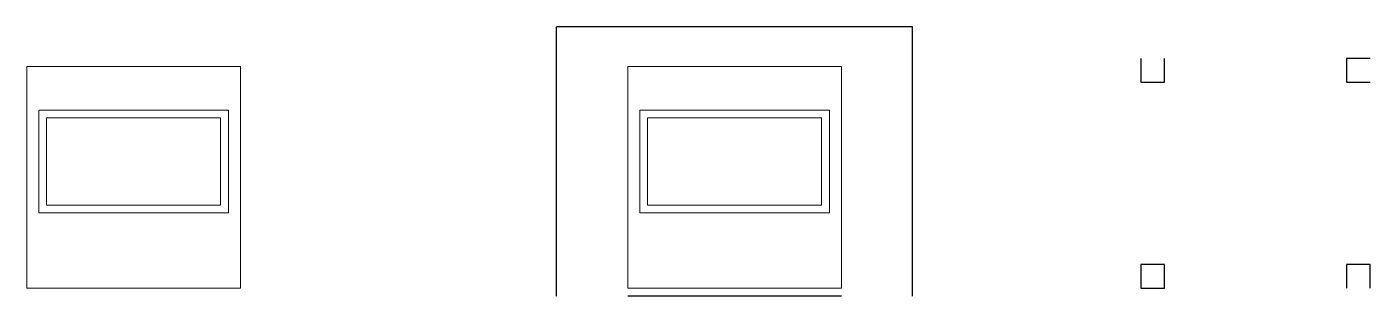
# Model space of a CAD drawing. Header units: millimetres. Extents: x 15 to 185, y 10 to 44.
import ezdxf

# ---------------------------------------------------------------- set-up
doc = ezdxf.new("R2010")
doc.units = ezdxf.units.MM

msp = doc.modelspace()

# ---------------------------------------------------------------- linework, layer by layer
at = {"extrusion": (0, 1, 0)}
msp.add_line((127.26, 44.43, 4.5), (82.26, 44.43, 4.5), dxfattribs=at)
at = {"extrusion": (-1, 0, 0)}
msp.add_line((82.26, 10.43, 4.5), (82.26, 44.43, 4.5), dxfattribs=at)
at = {"extrusion": (1, 0, 0)}
msp.add_line((127.26, 10.43, 4.5), (127.26, 44.43, 4.5), dxfattribs=at)
at = {"lineweight": 5}
for p, q in [((15.29, 39.43), (42.29, 39.43)), ((15.29, 11.43), (15.29, 39.43)), ((17.79, 39.43), (39.79, 39.43)), ((42.29, 39.43), (42.29, 11.43)), ((91.26, 39.43), (118.26, 39.43)), ((91.26, 11.43), (91.26, 39.43)), ((93.76, 39.43), (115.76, 39.43)), ((118.26, 39.43), (118.26, 11.43)), ((16.79, 33.93), (40.79, 33.93)), ((16.79, 20.93), (16.79, 33.93)), ((17.79, 32.93), (39.79, 32.93)), ((17.79, 21.93), (17.79, 32.93)), ((39.79, 32.93), (39.79, 21.93)), ((40.79, 33.93), (40.79, 20.93)), ((92.76, 33.93), (116.76, 33.93)), ((92.76, 20.93), (92.76, 33.93)), ((93.76, 32.93), (115.76, 32.93)), ((93.76, 21.93), (93.76, 32.93)), ((115.76, 32.93), (115.76, 21.93)), ((116.76, 33.93), (116.76, 20.93)), ((40.79, 20.93), (16.79, 20.93)), ((39.79, 21.93), (17.79, 21.93)), ((116.76, 20.93), (92.76, 20.93)), ((115.76, 21.93), (93.76, 21.93)), ((42.29, 11.43), (15.29, 11.43)), ((118.26, 11.43), (91.26, 11.43))]:
    msp.add_line(p, q, dxfattribs=at)
at = {"extrusion": (0, 0, -1)}
for p, q in [((156.09, 40.43, 3.5), (156.09, 37.43, 3.5)), ((159.09, 37.43, 3.5), (159.09, 40.43, 3.5)), ((185.09, 40.43, 3.5), (182.09, 40.43, 3.5)), ((182.09, 40.43, 3.5), (182.09, 37.43, 3.5)), ((156.09, 37.43, 3.5), (159.09, 37.43, 3.5)), ((182.09, 37.43, 3.5), (185.09, 37.43, 3.5)), ((185.09, 14.43, 3.5), (182.09, 14.43, 3.5)), ((182.09, 14.43, 3.5), (182.09, 11.43, 3.5)), ((185.09, 11.43, 3.5), (185.09, 14.43, 3.5))]:
    msp.add_line(p, q, dxfattribs=at)
for p, q in [((159.09, 14.43, 3.5), (156.09, 14.43, 3.5)), ((156.09, 14.43, 3.5), (156.09, 11.43, 3.5)), ((159.09, 11.43, 3.5), (159.09, 14.43, 3.5)), ((156.09, 11.43, 3.5), (159.09, 11.43, 3.5))]:
    msp.add_line(p, q)
at = {"extrusion": (0, -1, 0)}
for p, q in [((118.26, 10.43, 4.5), (91.26, 10.43, 4.5)), ((91.26, 10.43, 4.5), (91.26, 10.43, 6)), ((118.26, 10.43, 6), (118.26, 10.43, 4.5))]:
    msp.add_line(p, q, dxfattribs=at)

doc.saveas('drawing.dxf')
